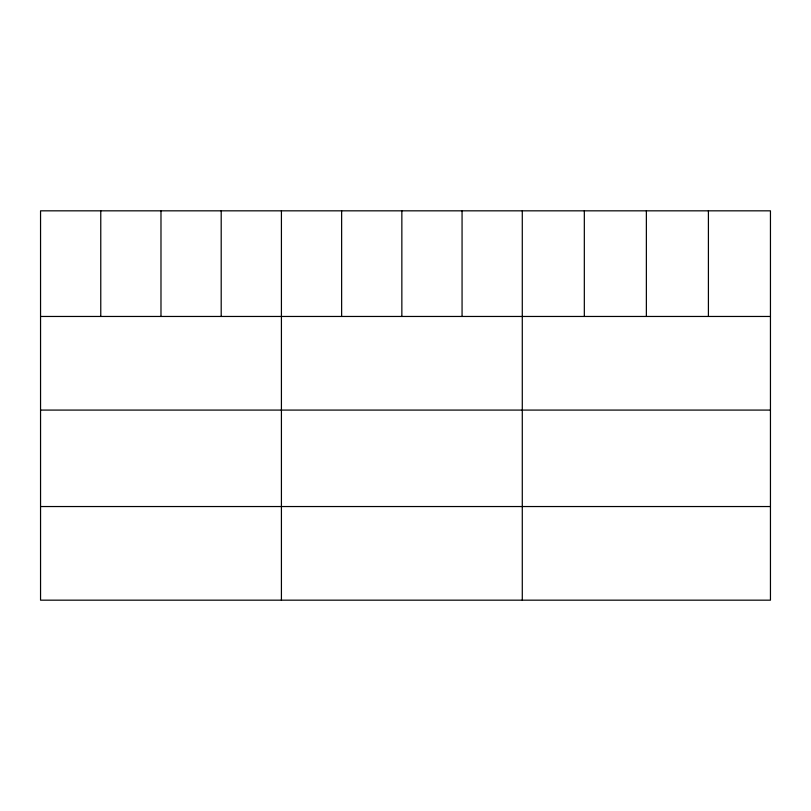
<?xml version="1.0" encoding="UTF-8"?>
<svg xmlns="http://www.w3.org/2000/svg" width="811" height="811" viewBox="0 0 811 811"><rect width="100%" height="100%" fill="white"/><g stroke="black" fill="none" stroke-linecap="round" stroke-linejoin="round"><path stroke-width="1.22" d="M770.45 316.462L770.45 600.17L40.55 600.17L40.55 210.83L770.45 210.83L770.45 316.462L40.55 316.462M40.55 410.082L770.45 410.082M40.55 506.54L770.45 506.54M708.408 210.83L708.408 316.462M646.367 210.83L646.367 316.462M584.325 210.83L584.325 316.462M522.284 210.83L522.284 600.17M462.067 210.83L462.067 316.462M401.85 210.83L401.85 316.462M341.634 210.83L341.634 316.462M281.417 210.83L281.417 600.17M221.2 210.83L221.2 316.462M160.983 210.83L160.983 316.462M100.767 210.83L100.767 316.462"/></g></svg>
